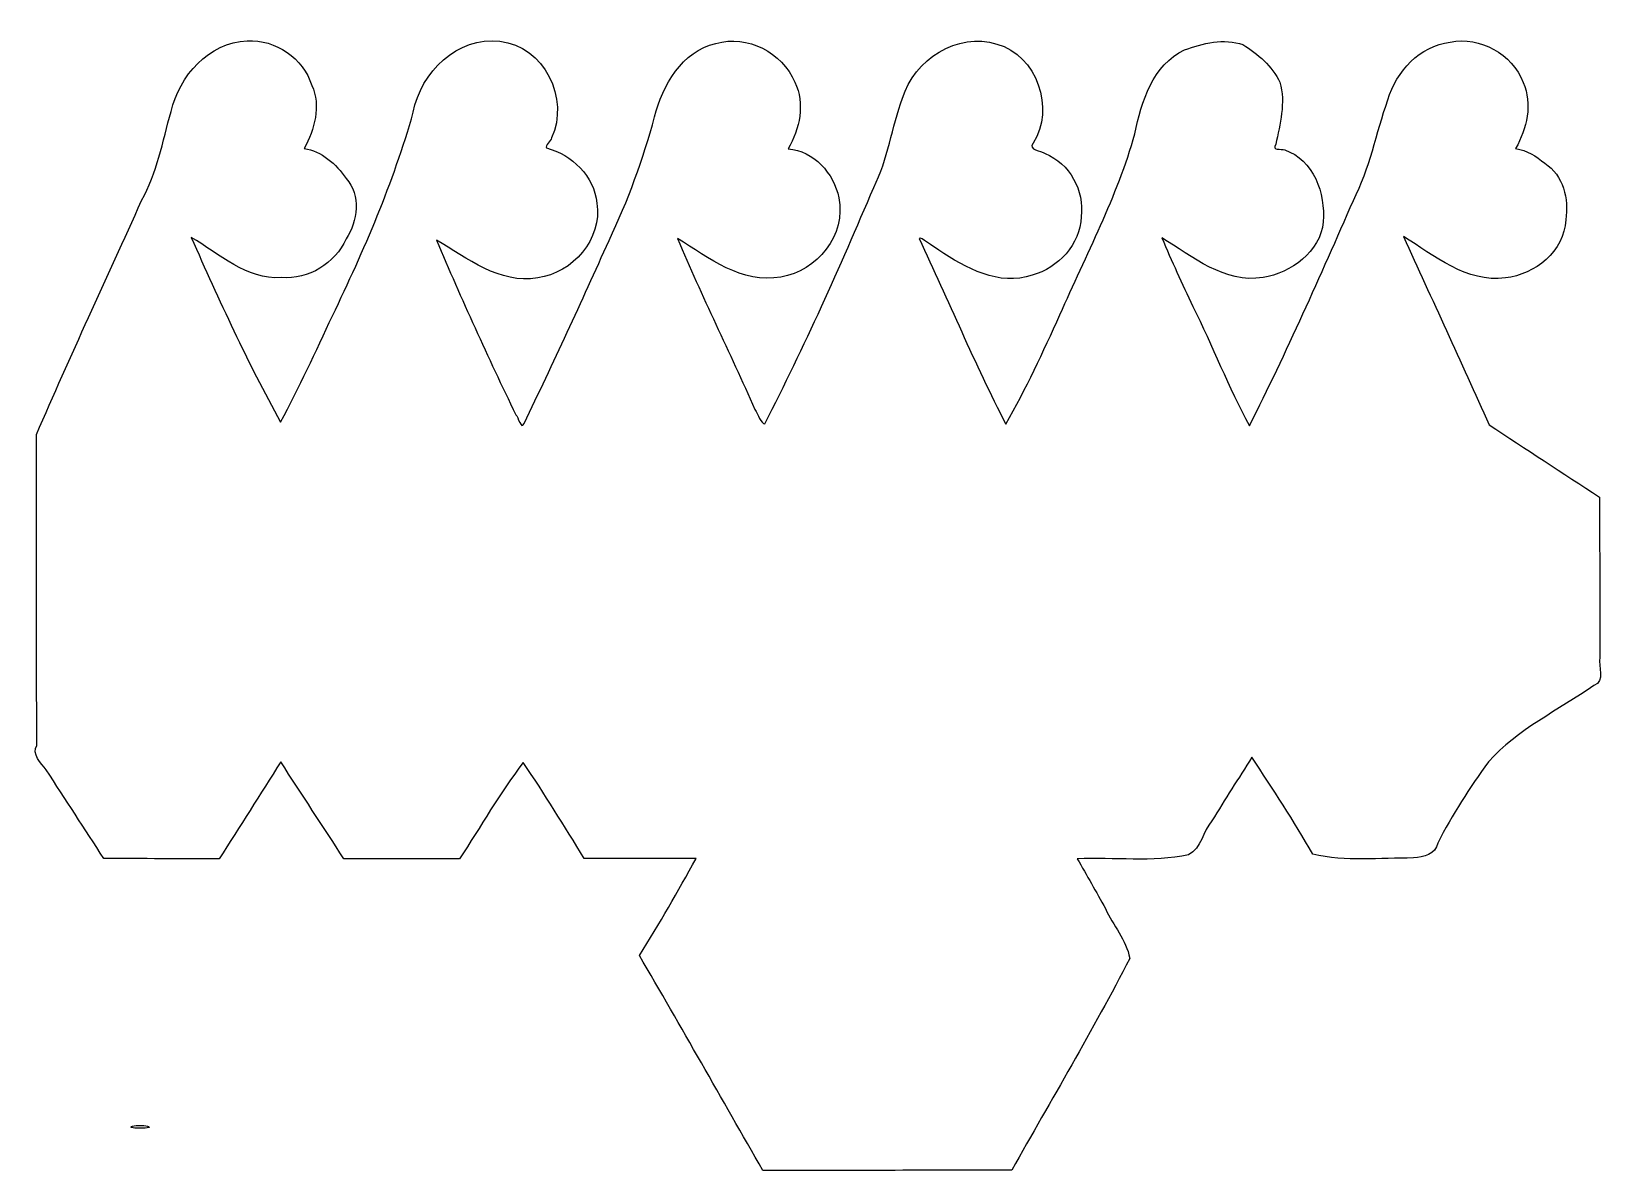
# Model space of a CAD drawing. Header units: centimetres. Extents: x -27 to 11, y -8 to 242.
# Drawn here: x -11.32 to 11.34, y -8.13 to 8.26 of the extents above.
import ezdxf

# ---------------------------------------------------------------- set-up
doc = ezdxf.new("R2010")
doc.units = ezdxf.units.CM
doc.header["$MEASUREMENT"] = 0
doc.layers.add('Layer 1', color=7, linetype='Continuous')

msp = doc.modelspace()

# ---------------------------------------------------------------- linework, layer by layer
at = {"layer": 'Layer 1'}
for points, knots in [([(-8.21222, 8.12702), (-8.76721, 8.1049), (-9.18904, 7.61939), (-9.30942, 7.10861), (-9.30942, 7.10861), (-9.42986, 6.67644), (-9.51299, 6.22355), (-9.73334, 5.82956), (-9.73334, 5.82956), (-10.23539, 4.70685), (-10.7599, 3.59021), (-11.24665, 2.46329), (-11.24665, 2.46329), (-11.24607, 0.9717), (-11.24625, -0.51989), (-11.24168, -2.01148), (-11.24168, -2.01148), (-11.31796, -2.13464), (-11.1794, -2.26895), (-11.10656, -2.3611), (-11.10656, -2.3611), (-10.82965, -2.78795), (-10.55265, -3.21475), (-10.27513, -3.64115), (-10.27513, -3.64115), (-9.7217, -3.64078), (-9.1683, -3.64149), (-8.61487, -3.64282), (-8.61487, -3.64282), (-8.31959, -3.17837), (-8.02445, -2.71387), (-7.73016, -2.24878), (-7.73016, -2.24878), (-7.42724, -2.71344), (-7.12448, -3.17821), (-6.82147, -3.64282), (-6.82147, -3.64282), (-6.2664, -3.64282), (-5.71133, -3.64282), (-5.15624, -3.64282), (-5.15624, -3.64282), (-4.85178, -3.18263), (-4.57646, -2.69238), (-4.2393, -2.25955), (-4.2393, -2.25955), (-3.93209, -2.70778), (-3.65259, -3.17623), (-3.3612, -3.63705), (-3.3612, -3.63705), (-2.82515, -3.63864), (-2.28908, -3.64028), (-1.75304, -3.64118), (-1.75304, -3.64118), (-2.01815, -4.10981), (-2.27609, -4.58259), (-2.56912, -5.03273), (-2.56912, -5.03273), (-1.9674, -6.06029), (-1.38551, -7.09645), (-0.7898, -8.12836), (-0.7898, -8.12836), (0.40331, -8.12664), (1.59642, -8.12508), (2.78951, -8.12423), (2.78951, -8.12423), (3.35866, -7.11061), (3.95865, -6.11308), (4.48782, -5.07655), (4.48782, -5.07655), (4.44305, -4.80869), (4.24477, -4.60411), (4.13958, -4.35897), (4.13958, -4.35897), (4.00507, -4.11971), (3.87108, -3.88052), (3.73376, -3.64285), (3.73376, -3.64285), (4.26597, -3.61827), (4.81263, -3.69735), (5.33531, -3.58663), (5.33531, -3.58663), (5.52213, -3.48744), (5.53925, -3.24704), (5.67218, -3.09765), (5.67218, -3.09765), (5.8589, -2.78899), (6.05514, -2.48609), (6.24646, -2.18021), (6.24646, -2.18021), (6.54671, -2.64069), (6.85294, -3.0976), (7.12289, -3.57671), (7.12289, -3.57671), (7.59705, -3.68749), (8.09108, -3.62965), (8.57397, -3.63129), (8.57397, -3.63129), (8.71798, -3.6184), (8.88803, -3.58112), (8.92044, -3.41671), (8.92044, -3.41671), (9.13377, -3.0101), (9.37833, -2.6178), (9.65267, -2.25011), (9.65267, -2.25011), (10.06619, -1.77711), (10.66142, -1.50944), (11.16913, -1.14767), (11.16913, -1.14767), (11.33614, -1.08769), (11.22501, -0.87735), (11.2562, -0.74402), (11.2562, -0.74402), (11.25451, 0.02409), (11.25186, 0.79223), (11.24956, 1.56034), (11.24956, 1.56034), (10.71918, 1.90837), (10.18853, 2.25466), (9.65957, 2.60214), (9.65957, 2.60214), (9.25253, 3.50678), (8.84135, 4.40911), (8.42759, 5.31081), (8.42759, 5.31081), (8.86995, 5.03773), (9.33651, 4.64186), (9.89439, 4.71468), (9.89439, 4.71468), (10.32304, 4.76572), (10.74365, 5.096), (10.76421, 5.5506), (10.76421, 5.5506), (10.80972, 5.85037), (10.72884, 6.19068), (10.4638, 6.3648), (10.4638, 6.3648), (10.34016, 6.46471), (10.20234, 6.55506), (10.0424, 6.57586), (10.0424, 6.57586), (10.20435, 6.86275), (10.28846, 7.21581), (10.1499, 7.52836), (10.1499, 7.52836), (9.99075, 7.93746), (9.53339, 8.19527), (9.09982, 8.10714), (9.09982, 8.10714), (8.66043, 8.05557), (8.32919, 7.68775), (8.20328, 7.27955), (8.20328, 7.27955), (8.03363, 6.79512), (7.94364, 6.28792), (7.70682, 5.83061), (7.70682, 5.83061), (7.23192, 4.73902), (6.74606, 3.65071), (6.21089, 2.58727), (6.21089, 2.58727), (5.90593, 3.14205), (5.68257, 3.73768), (5.39759, 4.30537), (5.39759, 4.30537), (5.2431, 4.632), (5.09009, 4.95937), (4.95081, 5.29264), (4.95081, 5.29264), (5.39182, 5.02454), (5.85341, 4.62983), (6.40684, 4.72212), (6.40684, 4.72212), (6.80946, 4.78472), (7.23197, 5.09023), (7.2734, 5.51994), (7.2734, 5.51994), (7.30523, 5.9283), (7.13674, 6.41677), (6.71939, 6.55682), (6.71939, 6.55682), (6.6619, 6.58018), (6.53093, 6.536), (6.58959, 6.63786), (6.58959, 6.63786), (6.65161, 6.92623), (6.73368, 7.23992), (6.65079, 7.53001), (6.65079, 7.53001), (6.53747, 7.76012), (6.33279, 7.94011), (6.11832, 8.07159), (6.11832, 8.07159), (5.84432, 8.16774), (5.53894, 8.0903), (5.27578, 7.99634), (5.27578, 7.99634), (4.82101, 7.77687), (4.65599, 7.2517), (4.56389, 6.79082), (4.56389, 6.79082), (4.30772, 5.88692), (3.86203, 5.04476), (3.48357, 4.18367), (3.48357, 4.18367), (3.24052, 3.65093), (2.99602, 3.11817), (2.70519, 2.61207), (2.70519, 2.61207), (2.25492, 3.48149), (1.87641, 4.39433), (1.45797, 5.28248), (1.45797, 5.28248), (1.4802, 5.31447), (1.66308, 5.15625), (1.74092, 5.11611), (1.74092, 5.11611), (2.12769, 4.85563), (2.60777, 4.59165), (3.08551, 4.75437), (3.08551, 4.75437), (3.46212, 4.86047), (3.77351, 5.19366), (3.78996, 5.59442), (3.78996, 5.59442), (3.83663, 5.97087), (3.62748, 6.3656), (3.26989, 6.50393), (3.26989, 6.50393), (3.20959, 6.54687), (3.01883, 6.55719), (3.1004, 6.65194), (3.1004, 6.65194), (3.41102, 7.14661), (3.15591, 7.92321), (2.57785, 8.07987), (2.57785, 8.07987), (2.0063, 8.26108), (1.38614, 7.85124), (1.21855, 7.30099), (1.21855, 7.30099), (1.06316, 6.87927), (1.01075, 6.42284), (0.80368, 6.01781), (0.80368, 6.01781), (0.31767, 4.86804), (-0.19414, 3.72469), (-0.76501, 2.61704), (-0.76501, 2.61704), (-0.81597, 2.61318), (-0.86497, 2.75777), (-0.90558, 2.82291), (-0.90558, 2.82291), (-1.26663, 3.6455), (-1.67446, 4.45068), (-2.0185, 5.28105), (-2.0185, 5.28105), (-1.57183, 5.00168), (-1.09185, 4.62785), (-0.53186, 4.72791), (-0.53186, 4.72791), (-0.01412, 4.81046), (0.41289, 5.33555), (0.30076, 5.86893), (0.30076, 5.86893), (0.23321, 6.21752), (-0.06598, 6.54952), (-0.42684, 6.57174), (-0.42684, 6.57174), (-0.26269, 6.86053), (-0.18192, 7.22217), (-0.33093, 7.53167), (-0.33093, 7.53167), (-0.51122, 7.96178), (-1.01604, 8.21728), (-1.46864, 8.08978), (-1.46864, 8.08978), (-1.95632, 7.97611), (-2.23588, 7.48735), (-2.35005, 7.03309), (-2.35005, 7.03309), (-2.5175, 6.42058), (-2.73256, 5.82797), (-3.00526, 5.25506), (-3.00526, 5.25506), (-3.40121, 4.37376), (-3.80891, 3.48918), (-4.22941, 2.61867), (-4.22941, 2.61867), (-4.27352, 2.51776), (-4.31215, 2.72281), (-4.34765, 2.74683), (-4.34765, 2.74683), (-4.74701, 3.57199), (-5.12984, 4.41389), (-5.49033, 5.25955), (-5.49033, 5.25955), (-5.0448, 5.00338), (-4.58247, 4.61936), (-4.03263, 4.71633), (-4.03263, 4.71633), (-3.52815, 4.78356), (-3.10201, 5.27248), (-3.17935, 5.79287), (-3.17935, 5.79287), (-3.22332, 6.17805), (-3.53942, 6.48939), (-3.90447, 6.5858), (-3.90447, 6.5858), (-3.93275, 6.61686), (-3.83729, 6.68229), (-3.83502, 6.73132), (-3.83502, 6.73132), (-3.56657, 7.28724), (-3.94683, 8.05744), (-4.57503, 8.11956), (-4.57503, 8.11956), (-5.18934, 8.19684), (-5.71787, 7.6735), (-5.82291, 7.09874), (-5.82291, 7.09874), (-6.11199, 6.08353), (-6.52829, 5.1172), (-6.98649, 4.16901), (-6.98649, 4.16901), (-7.22673, 3.65355), (-7.46729, 3.14174), (-7.73267, 2.63937), (-7.73267, 2.63937), (-8.21122, 3.49916), (-8.6177, 4.39901), (-9.02003, 5.29843), (-9.02003, 5.29843), (-8.61315, 5.05954), (-8.22583, 4.692), (-7.72108, 4.71883), (-7.72108, 4.71883), (-7.32947, 4.68832), (-6.95371, 4.92446), (-6.78676, 5.27612), (-6.78676, 5.27612), (-6.62626, 5.53409), (-6.56843, 5.90358), (-6.79007, 6.14594), (-6.79007, 6.14594), (-6.93173, 6.352), (-7.14514, 6.54358), (-7.39282, 6.57755), (-7.39282, 6.57755), (-7.24735, 6.85121), (-7.14464, 7.18715), (-7.2845, 7.48624), (-7.2845, 7.48624), (-7.40341, 7.87527), (-7.80463, 8.14927), (-8.21222, 8.12702)], [0, 0, 0, 0, 0.01111111, 0.01111111, 0.01111111, 0.01111111, 0.02222222, 0.02222222, 0.02222222, 0.02222222, 0.03333333, 0.03333333, 0.03333333, 0.03333333, 0.04444444, 0.04444444, 0.04444444, 0.04444444, 0.05555556, 0.05555556, 0.05555556, 0.05555556, 0.06666667, 0.06666667, 0.06666667, 0.06666667, 0.07777778, 0.07777778, 0.07777778, 0.07777778, 0.08888889, 0.08888889, 0.08888889, 0.08888889, 0.1, 0.1, 0.1, 0.1, 0.11111111, 0.11111111, 0.11111111, 0.11111111, 0.12222222, 0.12222222, 0.12222222, 0.12222222, 0.13333333, 0.13333333, 0.13333333, 0.13333333, 0.14444444, 0.14444444, 0.14444444, 0.14444444, 0.15555556, 0.15555556, 0.15555556, 0.15555556, 0.16666667, 0.16666667, 0.16666667, 0.16666667, 0.17777778, 0.17777778, 0.17777778, 0.17777778, 0.18888889, 0.18888889, 0.18888889, 0.18888889, 0.2, 0.2, 0.2, 0.2, 0.21111111, 0.21111111, 0.21111111, 0.21111111, 0.22222222, 0.22222222, 0.22222222, 0.22222222, 0.23333333, 0.23333333, 0.23333333, 0.23333333, 0.24444444, 0.24444444, 0.24444444, 0.24444444, 0.25555556, 0.25555556, 0.25555556, 0.25555556, 0.26666667, 0.26666667, 0.26666667, 0.26666667, 0.27777778, 0.27777778, 0.27777778, 0.27777778, 0.28888889, 0.28888889, 0.28888889, 0.28888889, 0.3, 0.3, 0.3, 0.3, 0.31111111, 0.31111111, 0.31111111, 0.31111111, 0.32222222, 0.32222222, 0.32222222, 0.32222222, 0.33333333, 0.33333333, 0.33333333, 0.33333333, 0.34444444, 0.34444444, 0.34444444, 0.34444444, 0.35555556, 0.35555556, 0.35555556, 0.35555556, 0.36666667, 0.36666667, 0.36666667, 0.36666667, 0.37777778, 0.37777778, 0.37777778, 0.37777778, 0.38888889, 0.38888889, 0.38888889, 0.38888889, 0.4, 0.4, 0.4, 0.4, 0.41111111, 0.41111111, 0.41111111, 0.41111111, 0.42222222, 0.42222222, 0.42222222, 0.42222222, 0.43333333, 0.43333333, 0.43333333, 0.43333333, 0.44444444, 0.44444444, 0.44444444, 0.44444444, 0.45555556, 0.45555556, 0.45555556, 0.45555556, 0.46666667, 0.46666667, 0.46666667, 0.46666667, 0.47777778, 0.47777778, 0.47777778, 0.47777778, 0.48888889, 0.48888889, 0.48888889, 0.48888889, 0.5, 0.5, 0.5, 0.5, 0.51111111, 0.51111111, 0.51111111, 0.51111111, 0.52222222, 0.52222222, 0.52222222, 0.52222222, 0.53333333, 0.53333333, 0.53333333, 0.53333333, 0.54444444, 0.54444444, 0.54444444, 0.54444444, 0.55555556, 0.55555556, 0.55555556, 0.55555556, 0.56666667, 0.56666667, 0.56666667, 0.56666667, 0.57777778, 0.57777778, 0.57777778, 0.57777778, 0.58888889, 0.58888889, 0.58888889, 0.58888889, 0.6, 0.6, 0.6, 0.6, 0.61111111, 0.61111111, 0.61111111, 0.61111111, 0.62222222, 0.62222222, 0.62222222, 0.62222222, 0.63333333, 0.63333333, 0.63333333, 0.63333333, 0.64444444, 0.64444444, 0.64444444, 0.64444444, 0.65555556, 0.65555556, 0.65555556, 0.65555556, 0.66666667, 0.66666667, 0.66666667, 0.66666667, 0.67777778, 0.67777778, 0.67777778, 0.67777778, 0.68888889, 0.68888889, 0.68888889, 0.68888889, 0.7, 0.7, 0.7, 0.7, 0.71111111, 0.71111111, 0.71111111, 0.71111111, 0.72222222, 0.72222222, 0.72222222, 0.72222222, 0.73333333, 0.73333333, 0.73333333, 0.73333333, 0.74444444, 0.74444444, 0.74444444, 0.74444444, 0.75555556, 0.75555556, 0.75555556, 0.75555556, 0.76666667, 0.76666667, 0.76666667, 0.76666667, 0.77777778, 0.77777778, 0.77777778, 0.77777778, 0.78888889, 0.78888889, 0.78888889, 0.78888889, 0.8, 0.8, 0.8, 0.8, 0.81111111, 0.81111111, 0.81111111, 0.81111111, 0.82222222, 0.82222222, 0.82222222, 0.82222222, 0.83333333, 0.83333333, 0.83333333, 0.83333333, 0.84444444, 0.84444444, 0.84444444, 0.84444444, 0.85555556, 0.85555556, 0.85555556, 0.85555556, 0.86666667, 0.86666667, 0.86666667, 0.86666667, 0.87777778, 0.87777778, 0.87777778, 0.87777778, 0.88888889, 0.88888889, 0.88888889, 0.88888889, 0.9, 0.9, 0.9, 0.9, 0.91111111, 0.91111111, 0.91111111, 0.91111111, 0.92222222, 0.92222222, 0.92222222, 0.92222222, 0.93333333, 0.93333333, 0.93333333, 0.93333333, 0.94444444, 0.94444444, 0.94444444, 0.94444444, 0.95555556, 0.95555556, 0.95555556, 0.95555556, 0.96666667, 0.96666667, 0.96666667, 0.96666667, 0.97777778, 0.97777778, 0.97777778, 0.97777778, 1, 1, 1, 1]), ([(-9.7554, -7.47996), (-9.79416, -7.47996), (-9.83263, -7.48414), (-9.86205, -7.49181), (-9.86205, -7.49181), (-9.92087, -7.50718), (-9.87306, -7.51943), (-9.7554, -7.51946), (-9.7554, -7.51946), (-9.63774, -7.51946), (-9.58993, -7.50718), (-9.64875, -7.49181), (-9.64875, -7.49181), (-9.67817, -7.48414), (-9.71661, -7.47996), (-9.7554, -7.47996)], [0, 0, 0, 0, 0.2, 0.2, 0.2, 0.2, 0.4, 0.4, 0.4, 0.4, 0.6, 0.6, 0.6, 0.6, 1, 1, 1, 1])]:
    msp.add_open_spline(points, degree=3, knots=knots, dxfattribs=at)

doc.saveas('drawing.dxf')
